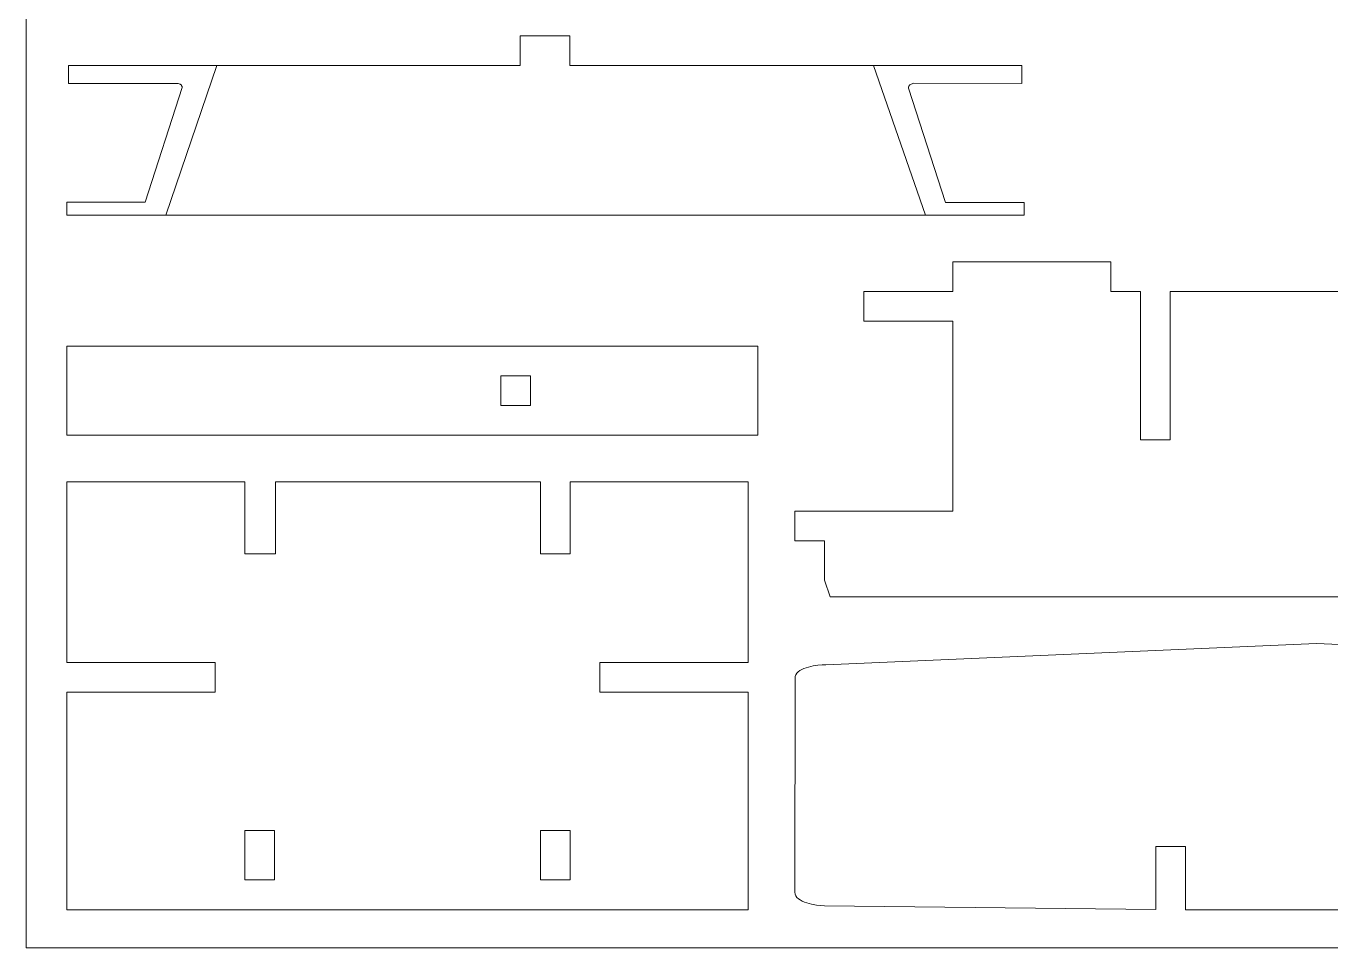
# Model space of a CAD drawing. Header units: centimetres. Extents: x -43.9 to 43.9, y -33.6 to 33.6.
# Drawn here: x -25.08 to -11.73, y -33.57 to -24.14 of the extents above; entities that cross this region are included whole.
import ezdxf

# ---------------------------------------------------------------- set-up
doc = ezdxf.new("R2010")
doc.units = ezdxf.units.CM
doc.header["$MEASUREMENT"] = 0
doc.layers.add('Camada 1', color=7, linetype='Continuous')

msp = doc.modelspace()

# ---------------------------------------------------------------- linework, layer by layer
at = {"layer": 'Camada 1', "color": 4, "lineweight": 9}
for points in [[(-25.07839, 11.64976), (-25.07839, 11.64976), (-25.07839, -33.57024), (-25.07839, -33.57024)], [(-25.07839, -33.57024), (-25.07839, -33.57024), (43.9416, -33.57024), (43.9416, -33.57024)]]:
    msp.add_open_spline(points, degree=3, dxfattribs=at)
at = {"layer": 'Camada 1', "color": 3, "lineweight": 9}
for points in [[(-20.0232, -24.54413), (-20.0232, -24.54413), (-20.0232, -24.24068), (-20.0232, -24.24068)], [(-20.0232, -24.24068), (-20.0232, -24.24068), (-19.51745, -24.24068), (-19.51745, -24.24068)], [(-19.51745, -24.24068), (-19.51745, -24.24068), (-19.51745, -24.54413), (-19.51745, -24.54413)], [(-24.64601, -24.72672), (-24.64601, -24.72672), (-24.64601, -24.54413), (-24.64601, -24.54413)], [(-24.64601, -24.54413), (-24.64601, -24.54413), (-23.12876, -24.54413), (-23.12876, -24.54413)], [(-23.12876, -24.54413), (-23.12876, -24.54413), (-20.0232, -24.54413), (-20.0232, -24.54413)], [(-19.51745, -24.54413), (-19.51745, -24.54413), (-16.4119, -24.54413), (-16.4119, -24.54413)], [(-16.4119, -24.54413), (-16.4119, -24.54413), (-14.89465, -24.54413), (-14.89465, -24.54413)], [(-14.89465, -24.54413), (-14.89465, -24.54413), (-14.89465, -24.72672), (-14.89465, -24.72672)], [(-23.52203, -24.72672), (-23.52203, -24.72672), (-24.64601, -24.72672), (-24.64601, -24.72672)], [(-23.85955, -25.94), (-23.85955, -25.94), (-23.48089, -24.76954), (-23.48089, -24.76954)], [(-23.50144, -24.73391), (-23.50144, -24.73391), (-23.52203, -24.72672), (-23.52203, -24.72672)], [(-23.49733, -24.73724), (-23.49733, -24.73724), (-23.50144, -24.73391), (-23.50144, -24.73391)], [(-23.49359, -24.74099), (-23.49359, -24.74099), (-23.49733, -24.73724), (-23.49733, -24.73724)], [(-23.49027, -24.74511), (-23.49027, -24.74511), (-23.49359, -24.74099), (-23.49359, -24.74099)], [(-23.48737, -24.74955), (-23.48737, -24.74955), (-23.49027, -24.74511), (-23.49027, -24.74511)], [(-23.48498, -24.75426), (-23.48498, -24.75426), (-23.48737, -24.74955), (-23.48737, -24.74955)], [(-23.48308, -24.7592), (-23.48308, -24.7592), (-23.48498, -24.75426), (-23.48498, -24.75426)], [(-23.48171, -24.7643), (-23.48171, -24.7643), (-23.48308, -24.7592), (-23.48308, -24.7592)], [(-23.48089, -24.76954), (-23.48089, -24.76954), (-23.48171, -24.7643), (-23.48171, -24.7643)], [(-16.05064, -24.76174), (-16.05064, -24.76174), (-16.05236, -24.77483), (-16.05236, -24.77483)], [(-16.05236, -24.77483), (-16.05236, -24.77483), (-15.67269, -25.94376), (-15.67269, -25.94376)], [(-16.04852, -24.75547), (-16.04852, -24.75547), (-16.05064, -24.76174), (-16.05064, -24.76174)], [(-16.04559, -24.74955), (-16.04559, -24.74955), (-16.04852, -24.75547), (-16.04852, -24.75547)], [(-16.04191, -24.74404), (-16.04191, -24.74404), (-16.04559, -24.74955), (-16.04559, -24.74955)], [(-16.03755, -24.73906), (-16.03755, -24.73906), (-16.04191, -24.74404), (-16.04191, -24.74404)], [(-16.00179, -24.72426), (-16.00179, -24.72426), (-16.03755, -24.73906), (-16.03755, -24.73906)], [(-14.89465, -24.72672), (-14.89465, -24.72672), (-16.00179, -24.72426), (-16.00179, -24.72426)], [(-24.66075, -26.02493), (-24.66075, -26.02493), (-24.66125, -25.94), (-24.66125, -25.94)], [(-24.66125, -25.94), (-24.66125, -25.94), (-23.85955, -25.94), (-23.85955, -25.94)], [(-24.66075, -26.0755), (-24.66075, -26.0755), (-24.66075, -26.02493), (-24.66075, -26.02493)], [(-15.67269, -25.94376), (-15.67269, -25.94376), (-14.86832, -25.94376), (-14.86832, -25.94376)], [(-14.86832, -25.94376), (-14.86832, -25.94376), (-14.86832, -26.0755), (-14.86832, -26.0755)], [(-23.64925, -26.0755), (-23.64925, -26.0755), (-24.66075, -26.0755), (-24.66075, -26.0755)], [(-15.87982, -26.0755), (-15.87982, -26.0755), (-23.64925, -26.0755), (-23.64925, -26.0755)], [(-14.86832, -26.0755), (-14.86832, -26.0755), (-15.87982, -26.0755), (-15.87982, -26.0755)], [(-13.98312, -26.55266), (-13.98312, -26.55266), (-15.59739, -26.55266), (-15.59739, -26.55266)], [(-15.59739, -26.55266), (-15.59739, -26.55266), (-15.59739, -26.85611), (-15.59739, -26.85611)], [(-13.98312, -26.85611), (-13.98312, -26.85611), (-13.98312, -26.55266), (-13.98312, -26.55266)], [(-15.59739, -26.85611), (-15.59739, -26.85611), (-16.50773, -26.85611), (-16.50773, -26.85611)], [(-16.50773, -26.85611), (-16.50773, -26.85611), (-16.50773, -27.15956), (-16.50773, -27.15956)], [(-13.67967, -26.85611), (-13.67967, -26.85611), (-13.98312, -26.85611), (-13.98312, -26.85611)], [(-13.67967, -28.37333), (-13.67967, -28.37333), (-13.67967, -26.85611), (-13.67967, -26.85611)], [(-10.65514, -26.85611), (-10.65514, -26.85611), (-13.37622, -26.85611), (-13.37622, -26.85611)], [(-13.37622, -26.85611), (-13.37622, -26.85611), (-13.37622, -28.37333), (-13.37622, -28.37333)], [(-16.50773, -27.15956), (-16.50773, -27.15956), (-15.59739, -27.15956), (-15.59739, -27.15956)], [(-15.59739, -27.15956), (-15.59739, -27.15956), (-15.59739, -29.10197), (-15.59739, -29.10197)], [(-17.59346, -27.4151), (-17.59346, -27.4151), (-24.66125, -27.4151), (-24.66125, -27.4151)], [(-24.66125, -27.4151), (-24.66125, -27.4151), (-24.66125, -28.32544), (-24.66125, -28.32544)], [(-17.59346, -28.32544), (-17.59346, -28.32544), (-17.59346, -27.4151), (-17.59346, -27.4151)], [(-24.66125, -28.32544), (-24.66125, -28.32544), (-17.59346, -28.32544), (-17.59346, -28.32544)], [(-13.37622, -28.37333), (-13.37622, -28.37333), (-13.67967, -28.37333), (-13.67967, -28.37333)], [(-22.84057, -28.80192), (-22.84057, -28.80192), (-24.66125, -28.80192), (-24.66125, -28.80192)], [(-24.66125, -28.80192), (-24.66125, -28.80192), (-24.66125, -30.65074), (-24.66125, -30.65074)], [(-22.84057, -29.53971), (-22.84057, -29.53971), (-22.84057, -28.80192), (-22.84057, -28.80192)], [(-19.81605, -28.80192), (-19.81605, -28.80192), (-22.52701, -28.80192), (-22.52701, -28.80192)], [(-22.52701, -28.80192), (-22.52701, -28.80192), (-22.52701, -29.53971), (-22.52701, -29.53971)], [(-19.81605, -29.53971), (-19.81605, -29.53971), (-19.81605, -28.80192), (-19.81605, -28.80192)], [(-17.69192, -28.80192), (-17.69192, -28.80192), (-19.5126, -28.80192), (-19.5126, -28.80192)], [(-19.5126, -28.80192), (-19.5126, -28.80192), (-19.5126, -29.53971), (-19.5126, -29.53971)], [(-17.69192, -30.65074), (-17.69192, -30.65074), (-17.69192, -28.80192), (-17.69192, -28.80192)], [(-15.59739, -29.10197), (-15.59739, -29.10197), (-17.21578, -29.10197), (-17.21578, -29.10197)], [(-17.21578, -29.10197), (-17.21578, -29.10197), (-17.21578, -29.40542), (-17.21578, -29.40542)], [(-17.21578, -29.40542), (-17.21578, -29.40542), (-16.91233, -29.40542), (-16.91233, -29.40542)], [(-16.91233, -29.40542), (-16.91233, -29.40542), (-16.91233, -29.80972), (-16.91233, -29.80972)], [(-22.52701, -29.53971), (-22.52701, -29.53971), (-22.84057, -29.53971), (-22.84057, -29.53971)], [(-19.5126, -29.53971), (-19.5126, -29.53971), (-19.81605, -29.53971), (-19.81605, -29.53971)], [(-16.91233, -29.80972), (-16.91233, -29.80972), (-16.85492, -29.97798), (-16.85492, -29.97798)], [(-16.85492, -29.97798), (-16.85492, -29.97798), (-7.18762, -29.97798), (-7.18762, -29.97798)], [(-16.89855, -30.67362), (-16.89855, -30.67362), (-11.87935, -30.45513), (-11.87935, -30.45513)], [(-11.87935, -30.45513), (-11.87935, -30.45513), (-6.84636, -30.67362), (-6.84636, -30.67362)], [(-24.66125, -30.65074), (-24.66125, -30.65074), (-23.14402, -30.65074), (-23.14402, -30.65074)], [(-23.14402, -30.65074), (-23.14402, -30.65074), (-23.14402, -30.95419), (-23.14402, -30.95419)], [(-19.20915, -30.95419), (-19.20915, -30.95419), (-19.20915, -30.65074), (-19.20915, -30.65074)], [(-19.20915, -30.65074), (-19.20915, -30.65074), (-17.69192, -30.65074), (-17.69192, -30.65074)], [(-17.1221, -30.71174), (-17.1221, -30.71174), (-17.07569, -30.69646), (-17.07569, -30.69646)], [(-17.07569, -30.69646), (-17.07569, -30.69646), (-17.02678, -30.68579), (-17.02678, -30.68579)], [(-17.02678, -30.68579), (-17.02678, -30.68579), (-16.97872, -30.67896), (-16.97872, -30.67896)], [(-16.97872, -30.67896), (-16.97872, -30.67896), (-16.93485, -30.67516), (-16.93485, -30.67516)], [(-16.93485, -30.67516), (-16.93485, -30.67516), (-16.89855, -30.67362), (-16.89855, -30.67362)], [(-17.21578, -33.00136), (-17.21578, -33.00136), (-17.21284, -30.79322), (-17.21284, -30.79322)], [(-17.21284, -30.79322), (-17.21284, -30.79322), (-17.20521, -30.77536), (-17.20521, -30.77536)], [(-17.20521, -30.77536), (-17.20521, -30.77536), (-17.19402, -30.75934), (-17.19402, -30.75934)], [(-17.19402, -30.75934), (-17.19402, -30.75934), (-17.1797, -30.74506), (-17.1797, -30.74506)], [(-17.1797, -30.74506), (-17.1797, -30.74506), (-17.16266, -30.73244), (-17.16266, -30.73244)], [(-17.16266, -30.73244), (-17.16266, -30.73244), (-17.14332, -30.72137), (-17.14332, -30.72137)], [(-17.14332, -30.72137), (-17.14332, -30.72137), (-17.1221, -30.71174), (-17.1221, -30.71174)], [(-23.14402, -30.95419), (-23.14402, -30.95419), (-24.66125, -30.95419), (-24.66125, -30.95419)], [(-24.66125, -30.95419), (-24.66125, -30.95419), (-24.66125, -33.17993), (-24.66125, -33.17993)], [(-17.69192, -30.95419), (-17.69192, -30.95419), (-19.20915, -30.95419), (-19.20915, -30.95419)], [(-17.69192, -33.17993), (-17.69192, -33.17993), (-17.69192, -30.95419), (-17.69192, -30.95419)], [(-13.21763, -32.53319), (-13.21763, -32.53319), (-13.52108, -32.53319), (-13.52108, -32.53319)], [(-13.52108, -32.53319), (-13.52108, -32.53319), (-13.52108, -33.17826), (-13.52108, -33.17826)], [(-13.21763, -33.17993), (-13.21763, -33.17993), (-13.21763, -32.53319), (-13.21763, -32.53319)], [(-17.21281, -33.02025), (-17.21281, -33.02025), (-17.21578, -33.00136), (-17.21578, -33.00136)], [(-17.2053, -33.03745), (-17.2053, -33.03745), (-17.21281, -33.02025), (-17.21281, -33.02025)], [(-17.19376, -33.05304), (-17.19376, -33.05304), (-17.2053, -33.03745), (-17.2053, -33.03745)], [(-17.17872, -33.0671), (-17.17872, -33.0671), (-17.19376, -33.05304), (-17.19376, -33.05304)], [(-17.16068, -33.07966), (-17.16068, -33.07966), (-17.17872, -33.0671), (-17.17872, -33.0671)], [(-17.14014, -33.09081), (-17.14014, -33.09081), (-17.16068, -33.07966), (-17.16068, -33.07966)], [(-17.11765, -33.10062), (-17.11765, -33.10062), (-17.14014, -33.09081), (-17.14014, -33.09081)], [(-24.66125, -33.17993), (-24.66125, -33.17993), (-17.69192, -33.17993), (-17.69192, -33.17993)], [(-17.09368, -33.10915), (-17.09368, -33.10915), (-17.11765, -33.10062), (-17.11765, -33.10062)], [(-17.04345, -33.12261), (-17.04345, -33.12261), (-17.09368, -33.10915), (-17.09368, -33.10915)], [(-16.99353, -33.13173), (-16.99353, -33.13173), (-17.04345, -33.12261), (-17.04345, -33.12261)], [(-16.94806, -33.13702), (-16.94806, -33.13702), (-16.99353, -33.13173), (-16.99353, -33.13173)], [(-16.91114, -33.13902), (-16.91114, -33.13902), (-16.94806, -33.13702), (-16.94806, -33.13702)], [(-13.52108, -33.17826), (-13.52108, -33.17826), (-16.91114, -33.13902), (-16.91114, -33.13902)], [(-10.49655, -33.17977), (-10.49655, -33.17977), (-13.21763, -33.17993), (-13.21763, -33.17993)]]:
    msp.add_open_spline(points, degree=3, dxfattribs=at)
at = {"layer": 'Camada 1', "color": 1, "lineweight": 9}
for points in [[(-23.64925, -26.0755), (-23.64925, -26.0755), (-23.12876, -24.54413), (-23.12876, -24.54413)], [(-16.4119, -24.54413), (-16.4119, -24.54413), (-15.87982, -26.0755), (-15.87982, -26.0755)]]:
    msp.add_open_spline(points, degree=3, dxfattribs=at)
at = {"layer": 'Camada 1', "lineweight": 9}
for points in [[(-20.22375, -28.02181), (-20.22375, -28.02181), (-20.22375, -27.71836), (-20.22375, -27.71836)], [(-20.22375, -27.71836), (-20.22375, -27.71836), (-19.92029, -27.71836), (-19.92029, -27.71836)], [(-19.92029, -27.71836), (-19.92029, -27.71836), (-19.92029, -28.02181), (-19.92029, -28.02181)], [(-19.92029, -28.02181), (-19.92029, -28.02181), (-20.22375, -28.02181), (-20.22375, -28.02181)], [(-22.53712, -32.36972), (-22.53712, -32.36972), (-22.84057, -32.36975), (-22.84057, -32.36975)], [(-22.84057, -32.36975), (-22.84057, -32.36975), (-22.84057, -32.87548), (-22.84057, -32.87548)], [(-22.53712, -32.87548), (-22.53712, -32.87548), (-22.53712, -32.36972), (-22.53712, -32.36972)], [(-19.81605, -32.36975), (-19.81605, -32.36975), (-19.81605, -32.87548), (-19.81605, -32.87548)], [(-19.5126, -32.36975), (-19.5126, -32.36975), (-19.81605, -32.36975), (-19.81605, -32.36975)], [(-19.5126, -32.87548), (-19.5126, -32.87548), (-19.5126, -32.36975), (-19.5126, -32.36975)], [(-22.84057, -32.87548), (-22.84057, -32.87548), (-22.53712, -32.87548), (-22.53712, -32.87548)], [(-19.81605, -32.87548), (-19.81605, -32.87548), (-19.5126, -32.87548), (-19.5126, -32.87548)]]:
    msp.add_open_spline(points, degree=3, dxfattribs=at)

doc.saveas('drawing.dxf')
